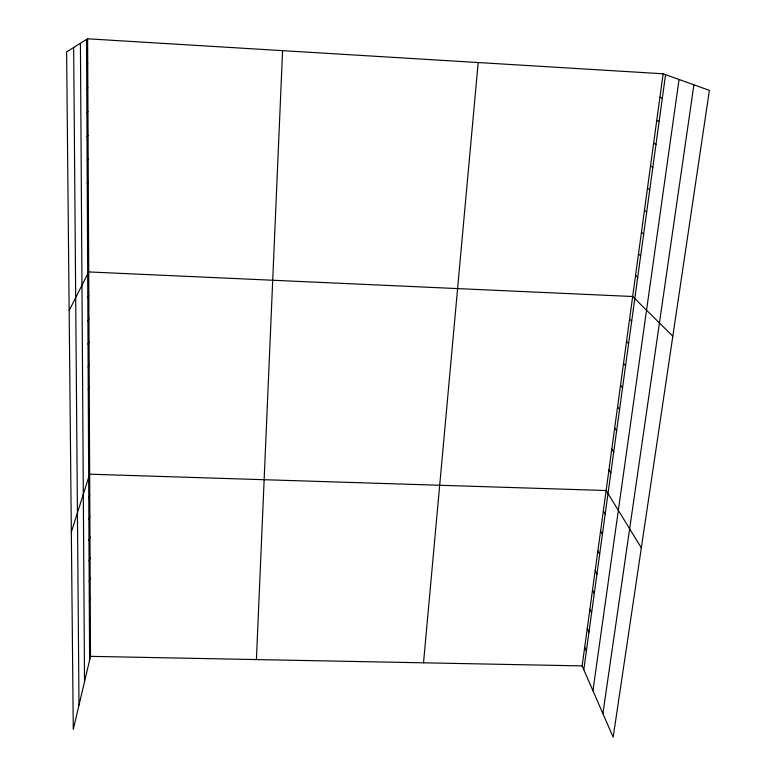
<?xml version="1.0" encoding="UTF-8"?>
<svg xmlns="http://www.w3.org/2000/svg" width="776" height="776" viewBox="0 0 776 776"><rect width="100%" height="100%" fill="white"/><g stroke="black" fill="none" stroke-linecap="round" stroke-linejoin="round"><path stroke-width="1.16" d="M256.41 659.571L282.58 50.653M423.521 662.811L478.181 62.536M663.131 73.778L709.39 90.365L613.166 737.2L582.145 665.895L663.131 73.778L87.62 38.8L66.61 51.914L73.274 729.382L90.511 656.351L87.62 38.8M583.804 669.707L665.565 74.651M592.932 690.698L679.048 79.482M602.903 713.6L693.909 84.817M89.502 640.821L90.423 637.009M89.395 621.178L90.326 617.453M89.298 601.313L90.239 597.675M89.201 581.224L90.142 577.674M89.104 560.903L90.045 557.449M88.998 540.358L89.958 536.992M88.901 519.571L89.861 516.302M88.794 498.532L89.754 495.369M71.334 532.064L89.657 474.194L606.134 490.519L641.335 547.856M88.58 455.735L89.56 452.767M88.474 433.949L89.453 431.097M88.367 411.91L89.356 409.165M88.251 389.61L89.25 386.972M88.144 367.038L89.143 364.516M88.028 344.195L89.036 341.789M87.911 321.07L88.93 318.781M87.795 297.664L88.823 295.501M69.151 310.536L88.716 271.93L632.663 296.5L672.821 336.202M87.572 251.734L88.609 249.814M87.455 229.24L88.503 227.446M87.349 206.484L88.396 204.825M87.232 183.466L88.289 181.933M87.116 160.176L88.183 158.779M86.999 136.615L88.076 135.344M86.883 112.763L87.96 111.637M86.766 88.629L87.853 87.649M86.64 64.204L87.737 63.37M90.511 656.351L582.145 665.895M659.93 97.204L662.326 98.212M656.758 120.367L659.125 121.502M653.625 143.259L655.962 144.53M650.53 165.889L652.839 167.296M647.475 188.277L649.745 189.8M644.439 210.403L646.689 212.042M641.451 232.286L643.663 234.051M638.493 253.927L640.675 255.808M635.563 275.325L637.717 277.323M629.578 319.062L631.674 321.283M626.533 341.372L628.599 343.7M623.516 363.42L625.553 365.865M620.528 385.216L622.536 387.767M617.589 406.76L619.568 409.418M614.67 428.051L616.629 430.816M611.789 449.11L613.719 451.971M608.947 469.926L610.848 472.885M603.35 510.87L605.193 514.013M600.595 530.997L602.418 534.237M597.869 550.912L599.664 554.229M595.173 570.593L596.948 574.007M592.515 590.07L594.261 593.562M589.876 609.335L591.603 612.914M587.267 628.385L588.974 632.052M584.697 647.242L586.375 650.977M73.662 47.511L78.987 705.161M80.413 43.301L84.526 681.697M86.524 39.489L89.589 660.24"/></g></svg>
